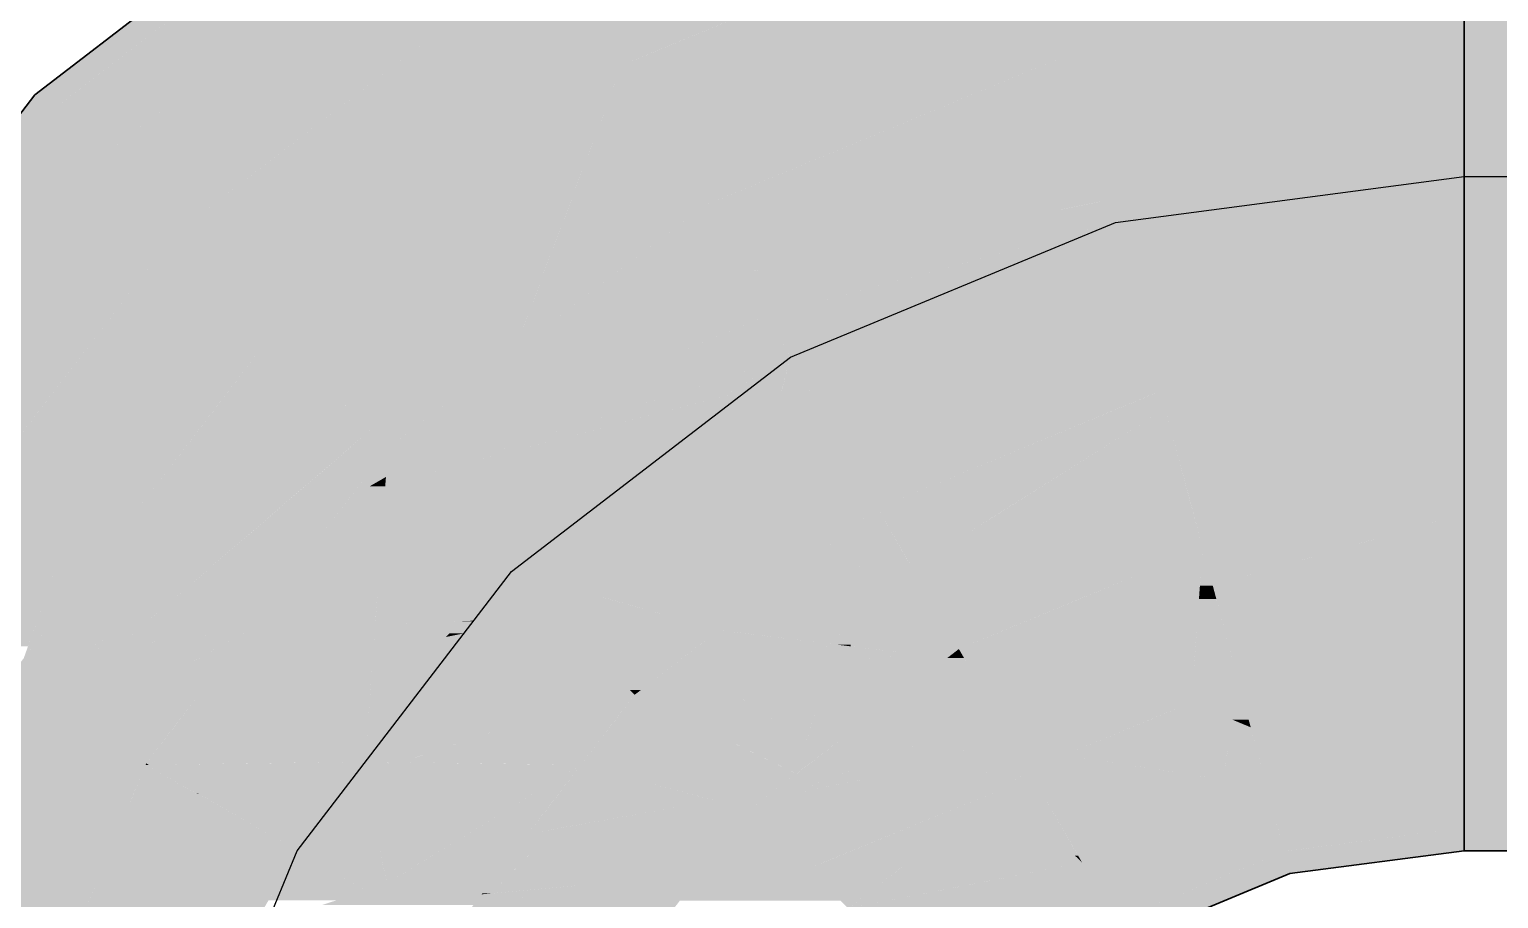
# Model space of a CAD drawing. Extents: x 0 to 756, y -25 to 420.
# Drawn here: x 334.629 to 336.374, y 229.308 to 230.339 of the extents above; entities that cross this region are included whole.
import ezdxf
from ezdxf.lldxf.tags import DXFTag

# ---------------------------------------------------------------- set-up
doc = ezdxf.new("R2010")
doc.units = 0
doc.layers.get('0').update_dxf_attribs({"lineweight": 25})
doc.layers.add('L_Fortluft', color=7, linetype='Continuous', lineweight=35, true_color=0x993300)
doc.layers.add('L_Fortluft-Shading', color=7, linetype='Continuous', lineweight=35, true_color=0x993300)
tags = doc.linetypes.add('STRICHPUNKT2', pattern=[12.7, 6.35, -3.175, 0, -3.175]).pattern_tags.tags
tags[10:11] = [DXFTag(74, 4), DXFTag(75, 0), DXFTag(340, '0'), DXFTag(46, 0.0), DXFTag(50, 0.0), DXFTag(44, 0.0), DXFTag(45, 0.0)]
tags[8:9] = [DXFTag(74, 4), DXFTag(75, 0), DXFTag(340, '0'), DXFTag(46, 0.0), DXFTag(50, 0.0), DXFTag(44, 0.0), DXFTag(45, 0.0)]
tags[6:7] = [DXFTag(74, 4), DXFTag(75, 0), DXFTag(340, '0'), DXFTag(46, 0.0), DXFTag(50, 0.0), DXFTag(44, 0.0), DXFTag(45, 0.0)]
tags[4:5] = [DXFTag(74, 4), DXFTag(75, 0), DXFTag(340, '0'), DXFTag(46, 0.0), DXFTag(50, 0.0), DXFTag(44, 0.0), DXFTag(45, 0.0)]

# ---------------------------------------------------------------- blocks, each defined once
blk = doc.blocks.new('Shading-A0T78OP1OY', base_point=(334.6686, 229.7224))
at = {"layer": 'L_Fortluft-Shading', "color": 28, "true_color": 0x561c00}
for points in [[(334.6803, 230.262), (334.6359, 230.262), (335.1466, 230.6198)], [(334.6359, 230.262), (335.1466, 230.6198), (335.1022, 230.6198)], [(334.6552, 230.2427), (334.6211, 230.2427), (334.6359, 230.262)], [(334.6552, 230.2427), (334.6803, 230.262), (334.6359, 230.262)], [(334.2885, 229.765), (334.2545, 229.765), (334.6552, 230.2427)], [(334.2545, 229.765), (334.6552, 230.2427), (334.6211, 230.2427)], [(336.3329, 229.3649), (336.1259, 229.3649), (336.3329, 229.3922)], [(336.1259, 229.3377), (336.0553, 229.3377), (336.1188, 229.364)], [(336.3259, 229.364), (336.1188, 229.364), (336.3329, 229.3649)], [(336.1188, 229.364), (336.3329, 229.3649), (336.1259, 229.3649)], [(336.1259, 229.3377), (336.3259, 229.364), (336.1188, 229.364)], [(335.9899, 229.2814), (335.9193, 229.2814), (336.1259, 229.3377)], [(335.9193, 229.2814), (336.1259, 229.3377), (336.0553, 229.3377)]]:
    blk.add_solid(points, dxfattribs=at)
at = {"layer": 'L_Fortluft-Shading', "color": 26, "true_color": 0x692300}
for points in [[(334.7853, 230.2427), (334.6552, 230.2427), (335.1865, 230.5506)], [(334.6552, 230.2427), (335.1865, 230.5506), (335.0564, 230.5506)], [(334.7117, 230.1862), (334.6118, 230.1862), (334.6552, 230.2427)], [(334.7117, 230.1862), (334.7853, 230.2427), (334.6552, 230.2427)], [(334.3779, 229.7513), (334.2781, 229.7513), (334.7117, 230.1862)], [(334.2781, 229.7513), (334.7117, 230.1862), (334.6118, 230.1862)], [(336.3329, 229.4412), (336.0981, 229.4412), (336.3329, 229.4721)], [(336.1045, 229.4176), (336.0411, 229.4176), (336.0981, 229.4412)], [(336.1076, 229.406), (336.3329, 229.4412), (336.0981, 229.4412)], [(336.3329, 229.406), (336.1076, 229.406), (336.3329, 229.4412)], [(336.1188, 229.364), (335.9117, 229.364), (336.0411, 229.4176)], [(336.1076, 229.406), (336.1045, 229.4176), (336.0411, 229.4176)], [(336.1076, 229.406), (336.0579, 229.406), (336.0411, 229.4176)], [(336.1188, 229.364), (336.1076, 229.406), (336.0579, 229.406)], [(336.3329, 229.3922), (336.3329, 229.406), (336.1076, 229.406)], [(336.3329, 229.3922), (336.1113, 229.3922), (336.1076, 229.406)], [(336.1188, 229.364), (336.3329, 229.3922), (336.1113, 229.3922)], [(336.0864, 229.3506), (335.8793, 229.3506), (336.1123, 229.3613)], [(335.8793, 229.3506), (336.1123, 229.3613), (335.9052, 229.3613)], [(335.9052, 229.3613), (336.1188, 229.364), (335.9117, 229.364)], [(336.1123, 229.3613), (335.9052, 229.3613), (336.1188, 229.364)], [(335.9193, 229.2814), (335.7891, 229.2814), (335.8793, 229.3506)], [(335.9193, 229.2814), (336.0864, 229.3506), (335.8793, 229.3506)]]:
    blk.add_solid(points, dxfattribs=at)
at = {"layer": 'L_Fortluft-Shading', "color": 24, "true_color": 0x933100}
for points in [[(335.8652, 230.3104), (335.3654, 230.3104), (335.8153, 230.4968)], [(335.8652, 230.3104), (336.3329, 230.372), (335.8487, 230.372)], [(335.2132, 229.9792), (334.9187, 229.9792), (335.3329, 230.297)], [(335.4294, 230.1299), (335.27, 230.1299), (335.3329, 230.297)], [(335.8328, 230.297), (335.3329, 230.297), (335.8652, 230.3104)], [(335.3329, 230.297), (335.8652, 230.3104), (335.3654, 230.3104)], [(335.4294, 230.1299), (335.8328, 230.297), (335.3329, 230.297)], [(335.2052, 229.9579), (335.4294, 230.1299), (335.27, 230.1299)], [(335.0074, 229.8904), (334.8506, 229.8904), (334.9187, 229.9792)], [(334.94, 229.9579), (335.2132, 229.9792), (334.9187, 229.9792)], [(335.2052, 229.9579), (334.94, 229.9579), (335.2132, 229.9792)], [(335.0074, 229.8904), (335.2052, 229.9579), (334.94, 229.9579)], [(335.0824, 229.8904), (335.0074, 229.8904), (335.2052, 229.9579)], [(335.0827, 229.8639), (335.034, 229.8639), (335.2052, 229.9579)], [(336.087, 229.9104), (335.9724, 229.9104), (336.3329, 229.9579)], [(336.3329, 229.8894), (335.9781, 229.8894), (336.3329, 229.9579)], [(335.9781, 229.8894), (335.9217, 229.8894), (335.9724, 229.9104)], [(335.9781, 229.8894), (336.087, 229.9104), (335.9724, 229.9104)], [(334.7543, 229.765), (335.0074, 229.8904), (334.8506, 229.8904)], [(335.034, 229.8639), (334.9539, 229.8639), (335.0074, 229.8904)], [(335.034, 229.8639), (335.0824, 229.8904), (335.0074, 229.8904)], [(335.7901, 229.7713), (335.6365, 229.7713), (335.9781, 229.8894)], [(335.6365, 229.7713), (335.9781, 229.8894), (335.9217, 229.8894)], [(336.0121, 229.7621), (335.7756, 229.7621), (335.9781, 229.8894)], [(336.0114, 229.765), (336.3329, 229.8894), (335.9781, 229.8894)], [(336.3329, 229.765), (336.0114, 229.765), (336.3329, 229.8894)], [(334.7543, 229.765), (335.034, 229.8639), (334.9539, 229.8639)], [(334.9188, 229.765), (334.7543, 229.765), (335.034, 229.8639)], [(335.0551, 229.8427), (335.0094, 229.8427), (335.034, 229.8639)], [(335.0551, 229.8427), (335.0827, 229.8639), (335.034, 229.8639)], [(334.8893, 229.6265), (334.7576, 229.6265), (335.0551, 229.8427)], [(334.7576, 229.6265), (335.0551, 229.8427), (335.0094, 229.8427)], [(335.6178, 229.7103), (335.557, 229.7103), (335.6365, 229.7713)], [(335.6579, 229.7341), (335.6251, 229.7341), (335.6365, 229.7713)], [(335.6774, 229.7004), (335.7901, 229.7713), (335.6365, 229.7713)], [(334.7377, 229.6266), (334.6482, 229.6266), (334.7543, 229.765)], [(334.7987, 229.6618), (334.7419, 229.6618), (334.9188, 229.765)], [(334.7419, 229.6618), (334.9188, 229.765), (334.7543, 229.765)], [(336.0223, 229.7241), (335.715, 229.7241), (335.7756, 229.7621)], [(336.0223, 229.7241), (336.0121, 229.7621), (335.7756, 229.7621)], [(336.0223, 229.7241), (336.3329, 229.765), (336.0114, 229.765)], [(335.6716, 229.7103), (335.6178, 229.7103), (335.6579, 229.7341)], [(335.6178, 229.7103), (335.6579, 229.7341), (335.6251, 229.7341)], [(335.9652, 229.7004), (335.6774, 229.7004), (336.0223, 229.7241)], [(335.6774, 229.7004), (336.0223, 229.7241), (335.715, 229.7241)], [(335.4768, 229.6265), (335.4478, 229.6265), (335.6178, 229.7103)], [(335.4478, 229.6265), (335.6178, 229.7103), (335.557, 229.7103)], [(335.5913, 229.6236), (335.4719, 229.6236), (335.6178, 229.7103)], [(335.6046, 229.6095), (335.587, 229.6095), (335.6178, 229.7103)], [(335.6774, 229.7004), (335.6165, 229.7004), (335.6716, 229.7103)], [(335.6165, 229.7004), (335.6716, 229.7103), (335.6178, 229.7103)], [(335.7311, 229.6074), (335.6043, 229.6074), (335.6774, 229.7004)], [(335.6043, 229.6074), (335.6774, 229.7004), (335.6165, 229.7004)], [(335.7329, 229.6042), (335.9652, 229.7004), (335.6774, 229.7004)], [(334.7377, 229.6266), (334.7987, 229.6618), (334.7419, 229.6618)], [(334.7577, 229.6266), (334.7377, 229.6266), (334.7987, 229.6618)], [(334.831, 229.5934), (334.6227, 229.5934), (334.8893, 229.6265)], [(334.696, 229.6025), (334.6297, 229.6025), (334.7377, 229.6266)], [(334.6297, 229.6025), (334.7377, 229.6266), (334.6482, 229.6266)], [(334.7354, 229.6074), (334.7045, 229.6074), (334.7377, 229.6266)], [(334.7354, 229.6074), (334.7577, 229.6266), (334.7377, 229.6266)], [(334.7354, 229.6074), (334.8893, 229.6265), (334.7576, 229.6265)], [(334.8394, 229.5615), (334.7749, 229.5615), (334.8893, 229.6265)], [(335.587, 229.6095), (335.4257, 229.6095), (335.4478, 229.6265)], [(335.4719, 229.6236), (335.4768, 229.6265), (335.4478, 229.6265)], [(335.587, 229.6095), (335.5913, 229.6236), (335.4719, 229.6236)], [(334.6227, 229.5934), (334.696, 229.6025), (334.6297, 229.6025)], [(334.696, 229.6025), (334.7354, 229.6074), (334.7045, 229.6074)], [(335.4354, 229.5717), (335.3764, 229.5717), (335.587, 229.6095)], [(335.3764, 229.5717), (335.587, 229.6095), (335.4257, 229.6095)], [(335.5802, 229.5875), (335.4988, 229.5875), (335.587, 229.6095)], [(335.5802, 229.5875), (335.679, 229.5983), (335.5835, 229.5983)], [(335.679, 229.5983), (335.5835, 229.5983), (335.587, 229.6095)], [(335.6043, 229.6074), (335.6046, 229.6095), (335.587, 229.6095)], [(335.6308, 229.6042), (335.7311, 229.6074), (335.6043, 229.6074)], [(335.7329, 229.6042), (335.6308, 229.6042), (335.7311, 229.6074)], [(335.7189, 229.5934), (335.7329, 229.6042), (335.6308, 229.6042)], [(335.7189, 229.5934), (335.6342, 229.5934), (335.679, 229.5983)], [(334.781, 229.5649), (334.6009, 229.5649), (334.831, 229.5934)], [(334.6009, 229.5649), (334.831, 229.5934), (334.6227, 229.5934)], [(335.4354, 229.5717), (335.5802, 229.5875), (335.4988, 229.5875)], [(335.5754, 229.5717), (335.4354, 229.5717), (335.5802, 229.5875)], [(335.5917, 229.4958), (335.5522, 229.4958), (335.5802, 229.5875)], [(335.7112, 229.5875), (335.5802, 229.5875), (335.7189, 229.5934)], [(335.5802, 229.5875), (335.7189, 229.5934), (335.6342, 229.5934)], [(335.5917, 229.4958), (335.7112, 229.5875), (335.5802, 229.5875)], [(334.6902, 229.5134), (334.5795, 229.5134), (334.6009, 229.5649)], [(334.6902, 229.5134), (334.781, 229.5649), (334.6009, 229.5649)], [(334.6902, 229.5134), (334.8394, 229.5615), (334.7749, 229.5615)], [(334.8024, 229.5134), (334.6902, 229.5134), (334.8394, 229.5615)], [(335.4683, 229.5499), (335.348, 229.5499), (335.4354, 229.5717)], [(335.348, 229.5499), (335.4054, 229.5642), (335.3666, 229.5642)], [(335.3666, 229.5642), (335.4354, 229.5717), (335.3764, 229.5717)], [(335.4054, 229.5642), (335.3666, 229.5642), (335.4354, 229.5717)], [(335.5518, 229.4946), (335.5754, 229.5717), (335.4354, 229.5717)], [(335.407, 229.4909), (335.3027, 229.4909), (335.348, 229.5499)], [(335.4612, 229.4946), (335.4683, 229.5499), (335.348, 229.5499)], [(335.4666, 229.492), (335.4059, 229.492), (335.348, 229.5499)], [(335.5518, 229.4946), (335.4612, 229.4946), (335.4683, 229.5499)], [(334.5587, 229.4632), (334.6902, 229.5134), (334.5795, 229.5134)], [(334.768, 229.4685), (334.5725, 229.4685), (334.6902, 229.5134)], [(334.768, 229.4685), (334.8024, 229.5134), (334.6902, 229.5134)], [(335.4077, 229.4902), (335.4666, 229.492), (335.4059, 229.492)], [(335.4702, 229.4902), (335.4077, 229.4902), (335.4666, 229.492)], [(335.4666, 229.492), (335.5518, 229.4946), (335.4612, 229.4946)], [(335.551, 229.492), (335.4666, 229.492), (335.5518, 229.4946)], [(335.54, 229.4562), (335.551, 229.492), (335.4666, 229.492)], [(335.54, 229.4562), (335.5901, 229.4946), (335.5518, 229.4946)], [(335.5518, 229.4946), (335.5917, 229.4958), (335.5522, 229.4958)], [(335.5901, 229.4946), (335.5518, 229.4946), (335.5917, 229.4958)], [(335.4312, 229.4667), (335.2841, 229.4667), (335.4077, 229.4902)], [(335.2841, 229.4667), (335.4077, 229.4902), (335.3022, 229.4902)], [(335.4077, 229.4902), (335.3022, 229.4902), (335.3027, 229.4909)], [(335.4077, 229.4902), (335.407, 229.4909), (335.3027, 229.4909)], [(335.4381, 229.4597), (335.4702, 229.4902), (335.4077, 229.4902)], [(335.5327, 229.4597), (335.4381, 229.4597), (335.4702, 229.4902)], [(334.5558, 229.4562), (334.7672, 229.4667), (334.737, 229.4667)], [(334.7629, 229.4562), (334.5558, 229.4562), (334.7672, 229.4667)], [(334.5558, 229.4562), (334.6778, 229.4632), (334.5587, 229.4632)], [(334.6778, 229.4632), (334.5587, 229.4632), (334.768, 229.4685)], [(334.5587, 229.4632), (334.768, 229.4685), (334.5725, 229.4685)], [(334.7672, 229.4667), (334.737, 229.4667), (334.768, 229.4685)], [(335.4427, 229.4245), (335.2518, 229.4245), (335.2841, 229.4667)], [(335.4381, 229.4597), (335.4312, 229.4667), (335.2841, 229.4667)], [(335.4381, 229.4597), (335.3103, 229.4597), (335.2841, 229.4667)], [(335.4252, 229.4292), (335.4381, 229.4597), (335.3103, 229.4597)], [(335.4687, 229.4292), (335.4252, 229.4292), (335.4381, 229.4597)], [(335.54, 229.4562), (335.5327, 229.4597), (335.4381, 229.4597)], [(335.54, 229.4562), (335.4417, 229.4562), (335.4381, 229.4597)], [(334.7469, 229.4177), (334.5399, 229.4177), (334.7629, 229.4562)], [(334.5399, 229.4177), (334.7629, 229.4562), (334.5558, 229.4562)], [(335.4526, 229.4453), (335.54, 229.4562), (335.4417, 229.4562)], [(335.5259, 229.4453), (335.4526, 229.4453), (335.54, 229.4562)], [(335.4687, 229.4292), (335.5259, 229.4453), (335.4526, 229.4453)], [(335.5049, 229.4292), (335.4687, 229.4292), (335.5259, 229.4453)], [(335.2214, 229.385), (335.4427, 229.4245), (335.2518, 229.4245)], [(335.2895, 229.3905), (335.2525, 229.3905), (335.4427, 229.4245)], [(335.4844, 229.4135), (335.3929, 229.4135), (335.4427, 229.4245)], [(335.4427, 229.4245), (335.4687, 229.4292), (335.4252, 229.4292)], [(335.4733, 229.4245), (335.4427, 229.4245), (335.4687, 229.4292)], [(335.4844, 229.4135), (335.4733, 229.4245), (335.4427, 229.4245)], [(335.4844, 229.4135), (335.5049, 229.4292), (335.4687, 229.4292)], [(334.5135, 229.3539), (334.7469, 229.4177), (334.5399, 229.4177)], [(334.7205, 229.3539), (334.5135, 229.3539), (334.7469, 229.4177)], [(335.4588, 229.3801), (335.2423, 229.3801), (335.4844, 229.4135)], [(335.2423, 229.3801), (335.4844, 229.4135), (335.3929, 229.4135)], [(335.2471, 229.385), (335.2214, 229.385), (335.2525, 229.3905)], [(335.2423, 229.3801), (335.2895, 229.3905), (335.2525, 229.3905)], [(335.178, 229.3142), (335.1671, 229.3142), (335.2423, 229.3801)], [(335.1671, 229.3142), (335.2423, 229.3801), (335.2176, 229.3801)], [(335.4255, 229.3367), (335.2, 229.3367), (335.2423, 229.3801)], [(335.2423, 229.3801), (335.2176, 229.3801), (335.2214, 229.385)], [(335.2423, 229.3801), (335.2471, 229.385), (335.2214, 229.385)], [(335.4255, 229.3367), (335.4588, 229.3801), (335.2423, 229.3801)], [(334.6769, 229.2487), (334.4699, 229.2487), (334.7205, 229.3539)], [(334.4699, 229.2487), (334.7205, 229.3539), (334.5135, 229.3539)], [(335.178, 229.3142), (335.4255, 229.3367), (335.2, 229.3367)], [(335.3938, 229.3202), (335.2442, 229.3202), (335.4255, 229.3367)], [(335.3761, 229.2723), (335.3017, 229.2723), (335.4255, 229.3367)], [(335.3167, 229.2801), (335.1409, 229.2801), (335.3938, 229.3202)], [(335.1409, 229.2801), (335.3938, 229.3202), (335.2442, 229.3202)], [(335.2259, 229.3131), (335.1663, 229.3131), (335.2442, 229.3202)], [(335.1409, 229.2801), (335.2259, 229.3131), (335.1663, 229.3131)], [(335.1663, 229.3131), (335.178, 229.3142), (335.1671, 229.3142)]]:
    blk.add_solid(points, dxfattribs=at)
at = {"layer": 'L_Fortluft-Shading', "color": 26, "true_color": 0x7a2800}
for points in [[(334.9187, 230.1862), (334.7117, 230.1862), (335.2501, 230.4405)], [(334.7117, 230.1862), (335.2501, 230.4405), (335.043, 230.4405)], [(334.8016, 230.0963), (334.6427, 230.0963), (334.7117, 230.1862)], [(334.8016, 230.0963), (334.9187, 230.1862), (334.7117, 230.1862)], [(334.5062, 229.7114), (334.3473, 229.7114), (334.8016, 230.0963)], [(334.3473, 229.7114), (334.8016, 230.0963), (334.6427, 230.0963)], [(336.2229, 229.564), (336.0652, 229.564), (336.3329, 229.5993)], [(336.3329, 229.5175), (336.0777, 229.5175), (336.3329, 229.5993)], [(336.0614, 229.5408), (336.0091, 229.5408), (336.0652, 229.564)], [(336.077, 229.5202), (336.058, 229.5202), (336.0652, 229.564)], [(336.0777, 229.5175), (336.2229, 229.564), (336.0652, 229.564)], [(336.058, 229.5202), (335.9595, 229.5202), (336.0091, 229.5408)], [(336.058, 229.5202), (336.0614, 229.5408), (336.0091, 229.5408)], [(336.0511, 229.4783), (335.8582, 229.4783), (336.058, 229.5202)], [(335.8582, 229.4783), (336.058, 229.5202), (335.9595, 229.5202)], [(336.096, 229.4492), (336.0464, 229.4492), (336.0794, 229.5113)], [(336.0464, 229.4492), (336.0794, 229.5113), (336.0565, 229.5113)], [(336.0794, 229.5113), (336.0565, 229.5113), (336.058, 229.5202)], [(336.0644, 229.5175), (336.077, 229.5202), (336.058, 229.5202)], [(336.0777, 229.5175), (336.0644, 229.5175), (336.077, 229.5202)], [(336.0741, 229.5135), (336.0777, 229.5175), (336.0644, 229.5175)], [(336.0788, 229.5135), (336.0741, 229.5135), (336.0777, 229.5175)], [(336.0794, 229.5113), (336.0788, 229.5135), (336.0741, 229.5135)], [(336.0794, 229.5113), (336.3329, 229.5175), (336.0777, 229.5175)], [(336.3329, 229.5113), (336.0794, 229.5113), (336.3329, 229.5175)], [(336.3329, 229.4721), (336.3329, 229.5113), (336.0794, 229.5113)], [(336.3329, 229.4721), (336.0899, 229.4721), (336.0794, 229.5113)], [(335.9719, 229.4607), (335.8158, 229.4607), (335.8582, 229.4783)], [(336.0464, 229.4492), (336.0511, 229.4783), (335.8582, 229.4783)], [(335.8281, 229.4394), (335.7881, 229.4394), (335.8158, 229.4607)], [(335.8759, 229.4492), (335.9719, 229.4607), (335.8158, 229.4607)], [(335.9545, 229.4342), (335.8311, 229.4342), (335.8158, 229.4607)], [(336.0464, 229.4492), (335.8759, 229.4492), (335.9719, 229.4607)], [(336.0981, 229.4412), (336.3329, 229.4721), (336.0899, 229.4721)], [(335.8709, 229.3588), (335.683, 229.3588), (335.7881, 229.4394)], [(335.8311, 229.4342), (335.8281, 229.4394), (335.7881, 229.4394)], [(335.8311, 229.4342), (335.7934, 229.4342), (335.7881, 229.4394)], [(336.0411, 229.4176), (336.0464, 229.4492), (335.8759, 229.4492)], [(336.0411, 229.4176), (336.0981, 229.4412), (336.045, 229.4412)], [(336.0981, 229.4412), (336.045, 229.4412), (336.0464, 229.4492)], [(336.0981, 229.4412), (336.096, 229.4492), (336.0464, 229.4492)], [(335.8708, 229.3589), (335.8311, 229.4342), (335.7934, 229.4342)], [(336.0411, 229.4176), (335.9545, 229.4342), (335.8311, 229.4342)], [(336.0411, 229.4176), (335.8407, 229.4176), (335.8311, 229.4342)], [(335.8745, 229.3589), (335.8708, 229.3589), (335.8311, 229.4342)], [(335.8732, 229.3613), (336.0411, 229.4176), (335.8407, 229.4176)], [(335.9052, 229.3613), (335.8732, 229.3613), (336.0411, 229.4176)], [(335.8793, 229.3506), (335.6723, 229.3506), (335.877, 229.3528)], [(335.6723, 229.3506), (335.877, 229.3528), (335.6752, 229.3528)], [(335.6752, 229.3528), (335.8709, 229.3588), (335.683, 229.3588)], [(335.877, 229.3528), (335.6752, 229.3528), (335.8709, 229.3588)], [(335.8709, 229.3588), (335.8745, 229.3589), (335.8708, 229.3589)], [(335.8746, 229.3588), (335.8709, 229.3588), (335.8745, 229.3589)], [(335.8793, 229.3506), (335.8746, 229.3588), (335.8709, 229.3588)], [(335.8745, 229.3589), (335.9052, 229.3613), (335.8732, 229.3613)], [(335.8994, 229.3589), (335.8745, 229.3589), (335.9052, 229.3613)], [(335.8793, 229.3506), (335.8994, 229.3589), (335.8745, 229.3589)], [(335.8086, 229.2963), (335.6016, 229.2963), (335.8793, 229.3506)], [(335.638, 229.3243), (335.8793, 229.3506), (335.6723, 229.3506)], [(335.7446, 229.3243), (335.638, 229.3243), (335.8793, 229.3506)], [(335.6016, 229.2963), (335.7446, 229.3243), (335.638, 229.3243)]]:
    blk.add_solid(points, dxfattribs=at)
at = {"layer": 'L_Fortluft-Shading', "color": 26, "true_color": 0x882d00}
for points in [[(335.3329, 230.297), (335.0631, 230.297), (335.2501, 230.4405)], [(335.3329, 230.297), (335.6794, 230.4405), (335.2501, 230.4405)], [(335.0714, 230.0963), (334.8016, 230.0963), (335.3329, 230.297)], [(334.8016, 230.0963), (335.3329, 230.297), (335.0631, 230.297)], [(334.6686, 229.7224), (334.5147, 229.7224), (334.8016, 230.0963)], [(334.9187, 229.9792), (334.7599, 229.9792), (334.8016, 230.0963)], [(334.9187, 229.9792), (335.0714, 230.0963), (334.8016, 230.0963)], [(334.7543, 229.765), (334.6837, 229.765), (334.9187, 229.9792)], [(334.6837, 229.765), (334.9187, 229.9792), (334.7599, 229.9792)], [(334.7045, 229.6999), (334.6606, 229.6999), (334.7543, 229.765)], [(334.6686, 229.7224), (334.7543, 229.765), (334.6837, 229.765)], [(334.6931, 229.7224), (334.6686, 229.7224), (334.7543, 229.765)], [(336.19, 229.7241), (336.0223, 229.7241), (336.3329, 229.765)], [(336.3329, 229.6795), (336.0343, 229.6795), (336.3329, 229.765)], [(334.5181, 229.6478), (334.4574, 229.6478), (334.6686, 229.7224)], [(334.4574, 229.6478), (334.6686, 229.7224), (334.5147, 229.7224)], [(334.6606, 229.6999), (334.6232, 229.6999), (334.6686, 229.7224)], [(334.6606, 229.6999), (334.6931, 229.7224), (334.6686, 229.7224)], [(336.0179, 229.6634), (335.876, 229.6634), (336.0223, 229.7241)], [(336.0343, 229.6795), (336.0191, 229.6795), (336.0223, 229.7241)], [(336.0343, 229.6795), (336.19, 229.7241), (336.0223, 229.7241)], [(334.5621, 229.6316), (334.4854, 229.6316), (334.6606, 229.6999)], [(334.4854, 229.6316), (334.6606, 229.6999), (334.6232, 229.6999)], [(334.6277, 229.6075), (334.5273, 229.6075), (334.6606, 229.6999)], [(334.6227, 229.5934), (334.7045, 229.6999), (334.6606, 229.6999)], [(336.0386, 229.6634), (336.0179, 229.6634), (336.0343, 229.6795)], [(336.0179, 229.6634), (336.0343, 229.6795), (336.0191, 229.6795)], [(336.0558, 229.5993), (336.3329, 229.6795), (336.0343, 229.6795)], [(336.3329, 229.5993), (336.0558, 229.5993), (336.3329, 229.6795)], [(335.8503, 229.617), (335.7639, 229.617), (336.0179, 229.6634)], [(335.7639, 229.617), (336.0179, 229.6634), (335.876, 229.6634)], [(335.9858, 229.6318), (335.9036, 229.6318), (336.0179, 229.6634)], [(336.0126, 229.5899), (335.9432, 229.5899), (336.0179, 229.6634)], [(336.0622, 229.5754), (336.0116, 229.5754), (336.0386, 229.6634)], [(336.0116, 229.5754), (336.0386, 229.6634), (336.0179, 229.6634)], [(335.9708, 229.617), (335.8503, 229.617), (335.9858, 229.6318)], [(335.8503, 229.617), (335.9858, 229.6318), (335.9036, 229.6318)], [(335.8041, 229.6042), (335.7329, 229.6042), (335.8503, 229.617)], [(335.7329, 229.6042), (335.8503, 229.617), (335.7639, 229.617)], [(335.9405, 229.5872), (335.7427, 229.5872), (335.9708, 229.617)], [(335.7427, 229.5872), (335.9708, 229.617), (335.8503, 229.617)], [(335.7391, 229.5934), (335.7189, 229.5934), (335.7329, 229.6042)], [(335.7427, 229.5872), (335.8041, 229.6042), (335.7329, 229.6042)], [(336.0652, 229.564), (336.3329, 229.5993), (336.0558, 229.5993)], [(335.7955, 229.4958), (335.5917, 229.4958), (335.7427, 229.5872)], [(335.5917, 229.4958), (335.7427, 229.5872), (335.7108, 229.5872)], [(335.7427, 229.5872), (335.7108, 229.5872), (335.7189, 229.5934)], [(335.7427, 229.5872), (335.7391, 229.5934), (335.7189, 229.5934)], [(335.9108, 229.5579), (335.9405, 229.5872), (335.7427, 229.5872)], [(336.0091, 229.5408), (335.7695, 229.5408), (335.7427, 229.5872)], [(336.0116, 229.5754), (335.9285, 229.5754), (335.9432, 229.5899)], [(336.0116, 229.5754), (336.0126, 229.5899), (335.9432, 229.5899)], [(336.0103, 229.5579), (335.9108, 229.5579), (336.0116, 229.5754)], [(335.9108, 229.5579), (336.0116, 229.5754), (335.9285, 229.5754)], [(336.0091, 229.5408), (336.0652, 229.564), (336.0107, 229.564)], [(336.0652, 229.564), (336.0107, 229.564), (336.0116, 229.5754)], [(336.0652, 229.564), (336.0622, 229.5754), (336.0116, 229.5754)], [(336.0091, 229.5408), (336.0103, 229.5579), (335.9108, 229.5579)], [(335.8056, 229.4783), (336.0091, 229.5408), (335.7695, 229.5408)], [(335.8582, 229.4783), (335.8056, 229.4783), (336.0091, 229.5408)], [(335.6776, 229.4885), (335.5822, 229.4885), (335.5917, 229.4958)], [(335.806, 229.4776), (335.7955, 229.4958), (335.5917, 229.4958)], [(335.5967, 229.4571), (335.5413, 229.4571), (335.6776, 229.4885)], [(335.5413, 229.4571), (335.6776, 229.4885), (335.5822, 229.4885)], [(335.8158, 229.4607), (335.606, 229.4607), (335.806, 229.4776)], [(335.606, 229.4607), (335.806, 229.4776), (335.6495, 229.4776)], [(335.806, 229.4776), (335.6495, 229.4776), (335.6776, 229.4885)], [(335.806, 229.4776), (335.8582, 229.4783), (335.8056, 229.4783)], [(335.8566, 229.4776), (335.806, 229.4776), (335.8582, 229.4783)], [(335.8158, 229.4607), (335.8566, 229.4776), (335.806, 229.4776)], [(335.54, 229.4562), (335.5967, 229.4571), (335.5413, 229.4571)], [(335.5943, 229.4562), (335.54, 229.4562), (335.5967, 229.4571)], [(335.6716, 229.453), (335.5863, 229.453), (335.748, 229.4571)], [(335.5863, 229.453), (335.748, 229.4571), (335.5967, 229.4571)], [(335.748, 229.4571), (335.5967, 229.4571), (335.8158, 229.4607)], [(335.5967, 229.4571), (335.8158, 229.4607), (335.606, 229.4607)], [(335.8025, 229.4505), (335.6239, 229.4505), (335.8158, 229.4607)], [(335.5298, 229.4311), (335.5074, 229.4311), (335.5259, 229.4453)], [(335.5259, 229.4453), (335.6239, 229.4505), (335.5327, 229.4505)], [(335.5663, 229.4453), (335.5259, 229.4453), (335.5728, 229.4478)], [(335.5298, 229.4311), (335.5663, 229.4453), (335.5259, 229.4453)], [(335.5298, 229.4311), (335.6107, 229.4478), (335.5728, 229.4478)], [(335.7678, 229.4311), (335.5298, 229.4311), (335.7881, 229.4394)], [(335.5298, 229.4311), (335.7881, 229.4394), (335.5701, 229.4394)], [(335.6239, 229.4505), (335.5327, 229.4505), (335.54, 229.4562)], [(335.5863, 229.453), (335.5943, 229.4562), (335.54, 229.4562)], [(335.7881, 229.4394), (335.5701, 229.4394), (335.6239, 229.4505)], [(335.6107, 229.4478), (335.5728, 229.4478), (335.6239, 229.4505)], [(335.6752, 229.3528), (335.5766, 229.3528), (335.7881, 229.4394)], [(335.6239, 229.4505), (335.6716, 229.453), (335.5863, 229.453)], [(335.7881, 229.4394), (335.8025, 229.4505), (335.6239, 229.4505)], [(335.5348, 229.4135), (335.4844, 229.4135), (335.5298, 229.4311)], [(335.4844, 229.4135), (335.5298, 229.4311), (335.5074, 229.4311)], [(335.5542, 229.3437), (335.7678, 229.4311), (335.5298, 229.4311)], [(335.5542, 229.3437), (335.4308, 229.3437), (335.4844, 229.4135)], [(335.5542, 229.3437), (335.5348, 229.4135), (335.4844, 229.4135)], [(335.5542, 229.3437), (335.6752, 229.3528), (335.5766, 229.3528)], [(335.6632, 229.3437), (335.5542, 229.3437), (335.6752, 229.3528)], [(335.5617, 229.3055), (335.4015, 229.3055), (335.4255, 229.3367)], [(335.4255, 229.3367), (335.5542, 229.3437), (335.4308, 229.3437)], [(335.5612, 229.3367), (335.4255, 229.3367), (335.5542, 229.3437)], [(335.5414, 229.3101), (335.5612, 229.3367), (335.4255, 229.3367)], [(335.5878, 229.3101), (335.5414, 229.3101), (335.5612, 229.3367)], [(335.5736, 229.3243), (335.6632, 229.3437), (335.5542, 229.3437)], [(335.638, 229.3243), (335.5736, 229.3243), (335.6632, 229.3437)], [(335.5878, 229.3101), (335.638, 229.3243), (335.5736, 229.3243)], [(335.6195, 229.3101), (335.5878, 229.3101), (335.638, 229.3243)], [(335.5617, 229.3055), (335.5878, 229.3101), (335.5414, 229.3101)], [(335.5924, 229.3055), (335.5617, 229.3055), (335.5878, 229.3101)], [(335.6016, 229.2963), (335.6195, 229.3101), (335.5878, 229.3101)]]:
    blk.add_solid(points, dxfattribs=at)
at = {"layer": 'L_Fortluft-Shading', "color": 24, "true_color": 0x983200}
for points in [[(336.3329, 230.3104), (335.8652, 230.3104), (336.3329, 230.372)], [(335.9117, 230.1372), (335.4471, 230.1372), (335.8652, 230.3104)], [(335.9042, 230.1649), (336.3329, 230.3104), (335.8652, 230.3104)], [(336.3329, 230.1649), (335.9042, 230.1649), (336.3329, 230.3104)], [(335.9117, 230.1372), (336.3329, 230.1649), (335.9042, 230.1649)], [(336.1223, 230.1372), (335.9117, 230.1372), (336.3329, 230.1649)], [(336.3329, 230.1104), (335.9188, 230.1104), (336.3329, 230.1649)], [(335.875, 230.1299), (335.4294, 230.1299), (335.9117, 230.1372)], [(335.4294, 230.1299), (335.9117, 230.1372), (335.4471, 230.1372)], [(335.9188, 230.1104), (335.7775, 230.1104), (335.9117, 230.1372)], [(335.9188, 230.1104), (336.1223, 230.1372), (335.9117, 230.1372)], [(335.4755, 230.0501), (335.3254, 230.0501), (335.4294, 230.1299)], [(335.4755, 230.0501), (335.875, 230.1299), (335.4294, 230.1299)], [(335.6936, 230.0501), (335.4755, 230.0501), (335.9188, 230.1104)], [(335.4755, 230.0501), (335.9188, 230.1104), (335.7775, 230.1104)], [(335.6509, 229.9995), (335.5047, 229.9995), (335.9188, 230.1104)], [(335.9617, 229.9506), (335.5329, 229.9506), (335.9188, 230.1104)], [(335.9597, 229.9579), (336.3329, 230.1104), (335.9188, 230.1104)], [(336.3329, 229.9579), (335.9597, 229.9579), (336.3329, 230.1104)], [(335.2052, 229.9579), (335.4755, 230.0501), (335.3254, 230.0501)], [(335.5047, 229.9995), (335.3271, 229.9995), (335.4755, 230.0501)], [(335.5047, 229.9995), (335.6936, 230.0501), (335.4755, 230.0501)], [(335.4043, 229.9579), (335.2052, 229.9579), (335.5047, 229.9995)], [(335.2052, 229.9579), (335.5047, 229.9995), (335.3271, 229.9995)], [(335.5311, 229.9537), (335.3942, 229.9537), (335.5047, 229.9995)], [(335.5329, 229.9506), (335.6509, 229.9995), (335.5047, 229.9995)], [(335.1263, 229.8427), (335.0551, 229.8427), (335.3942, 229.9537)], [(335.0551, 229.8427), (335.3942, 229.9537), (335.1997, 229.9537)], [(335.1286, 229.8219), (335.076, 229.8219), (335.5329, 229.9506)], [(335.076, 229.8219), (335.5329, 229.9506), (335.3867, 229.9506)], [(335.3942, 229.9537), (335.1997, 229.9537), (335.2052, 229.9579)], [(335.3942, 229.9537), (335.4043, 229.9579), (335.2052, 229.9579)], [(335.4519, 229.9038), (335.3859, 229.9038), (335.5329, 229.9506)], [(335.5329, 229.9506), (335.3867, 229.9506), (335.3942, 229.9537)], [(335.5329, 229.9506), (335.5311, 229.9537), (335.3942, 229.9537)], [(335.4823, 229.9117), (335.4656, 229.9117), (335.5329, 229.9506)], [(335.5227, 229.9117), (335.4823, 229.9117), (335.5329, 229.9506)], [(335.5573, 229.9083), (335.5219, 229.9083), (335.5329, 229.9506)], [(335.5561, 229.9104), (335.9617, 229.9506), (335.5329, 229.9506)], [(335.9724, 229.9104), (335.5561, 229.9104), (335.9617, 229.9506)], [(335.9724, 229.9104), (336.3329, 229.9579), (335.9597, 229.9579)], [(335.3486, 229.8092), (335.0887, 229.8092), (335.4823, 229.9117)], [(335.4519, 229.9038), (335.4823, 229.9117), (335.4656, 229.9117)], [(335.5219, 229.9083), (335.4779, 229.9083), (335.4823, 229.9117)], [(335.5219, 229.9083), (335.5227, 229.9117), (335.4823, 229.9117)], [(335.5592, 229.9052), (335.9724, 229.9104), (335.5561, 229.9104)], [(335.9597, 229.9052), (335.5592, 229.9052), (335.9724, 229.9104)], [(335.0887, 229.8092), (335.4519, 229.9038), (335.3859, 229.9038)], [(335.2016, 229.6963), (335.5219, 229.9083), (335.4779, 229.9083)], [(335.4738, 229.7255), (335.2456, 229.7255), (335.5219, 229.9083)], [(335.6365, 229.7713), (335.4858, 229.7713), (335.5592, 229.9052)], [(335.4858, 229.7713), (335.5592, 229.9052), (335.521, 229.9052)], [(335.5592, 229.9052), (335.521, 229.9052), (335.5219, 229.9083)], [(335.5592, 229.9052), (335.5573, 229.9083), (335.5219, 229.9083)], [(335.6365, 229.7713), (335.9597, 229.9052), (335.5592, 229.9052)], [(335.0527, 229.8084), (335.0288, 229.8084), (335.0551, 229.8427)], [(335.076, 229.8219), (335.0536, 229.8219), (335.0551, 229.8427)], [(335.076, 229.8219), (335.1263, 229.8427), (335.0551, 229.8427)], [(335.0099, 229.7837), (335.0527, 229.8084), (335.0288, 229.8084)], [(335.0518, 229.7973), (335.0334, 229.7973), (335.0527, 229.8084)], [(335.1006, 229.7973), (335.0518, 229.7973), (335.0887, 229.8092)], [(335.0518, 229.7973), (335.0864, 229.8084), (335.0527, 229.8084)], [(335.0527, 229.8084), (335.076, 229.8219), (335.0536, 229.8219)], [(335.0864, 229.8084), (335.0527, 229.8084), (335.0887, 229.8092)], [(335.0527, 229.8084), (335.0887, 229.8092), (335.054, 229.8092)], [(335.0887, 229.8092), (335.054, 229.8092), (335.076, 229.8219)], [(335.0887, 229.8092), (335.1286, 229.8219), (335.076, 229.8219)], [(335.2016, 229.6963), (335.3486, 229.8092), (335.0887, 229.8092)], [(335.0099, 229.7837), (335.0518, 229.7973), (335.0334, 229.7973)], [(335.0509, 229.7837), (335.0099, 229.7837), (335.0518, 229.7973)], [(335.1567, 229.6378), (335.0403, 229.6378), (335.0518, 229.7973)], [(335.1182, 229.6963), (335.1006, 229.7973), (335.0518, 229.7973)], [(335.2016, 229.6963), (335.1182, 229.6963), (335.1006, 229.7973)], [(335.0399, 229.6329), (334.8941, 229.6329), (335.0509, 229.7837)], [(334.8941, 229.6329), (335.0509, 229.7837), (335.0099, 229.7837)], [(335.4738, 229.7255), (335.6365, 229.7713), (335.4858, 229.7713)], [(335.5768, 229.7255), (335.4738, 229.7255), (335.6365, 229.7713)], [(335.3703, 229.6963), (335.2016, 229.6963), (335.4738, 229.7255)], [(335.2016, 229.6963), (335.4738, 229.7255), (335.2456, 229.7255)], [(335.4599, 229.6725), (335.2857, 229.6725), (335.4738, 229.7255)], [(335.4478, 229.6265), (335.5768, 229.7255), (335.4738, 229.7255)], [(335.1567, 229.6378), (335.2016, 229.6963), (335.1182, 229.6963)], [(335.2386, 229.6592), (335.1731, 229.6592), (335.2016, 229.6963)], [(335.2857, 229.6725), (335.3703, 229.6963), (335.2016, 229.6963)], [(335.2857, 229.6725), (335.2254, 229.6725), (335.2016, 229.6963)], [(335.2386, 229.6592), (335.2857, 229.6725), (335.2254, 229.6725)], [(335.3324, 229.6592), (335.2386, 229.6592), (335.2857, 229.6725)], [(335.4478, 229.6265), (335.4599, 229.6725), (335.2857, 229.6725)], [(335.1627, 229.6456), (335.2386, 229.6592), (335.1731, 229.6592)], [(335.2522, 229.6456), (335.1627, 229.6456), (335.2386, 229.6592)], [(335.265, 229.6329), (335.3324, 229.6592), (335.2386, 229.6592)], [(335.4253, 229.6329), (335.265, 229.6329), (335.3324, 229.6592)], [(334.8893, 229.6265), (335.0399, 229.6329), (334.8941, 229.6329)], [(335.0395, 229.6265), (334.8893, 229.6265), (335.0399, 229.6329)], [(335.1236, 229.6184), (335.0389, 229.6184), (335.1381, 229.6329)], [(335.0389, 229.6184), (335.1381, 229.6329), (335.0399, 229.6329)], [(335.0399, 229.6329), (335.1567, 229.6378), (335.0403, 229.6378)], [(335.1381, 229.6329), (335.0399, 229.6329), (335.1425, 229.6372)], [(335.1451, 229.6227), (335.1279, 229.6227), (335.1562, 229.6372)], [(335.1279, 229.6227), (335.1562, 229.6372), (335.1425, 229.6372)], [(335.1562, 229.6372), (335.1425, 229.6372), (335.1567, 229.6378)], [(335.2685, 229.6294), (335.1502, 229.6294), (335.265, 229.6329)], [(335.1502, 229.6294), (335.265, 229.6329), (335.1529, 229.6329)], [(335.265, 229.6329), (335.1529, 229.6329), (335.1567, 229.6378)], [(335.2601, 229.6378), (335.1567, 229.6378), (335.2522, 229.6456)], [(335.1567, 229.6378), (335.2522, 229.6456), (335.1627, 229.6456)], [(335.265, 229.6329), (335.2601, 229.6378), (335.1567, 229.6378)], [(335.4478, 229.6265), (335.4253, 229.6329), (335.265, 229.6329)], [(335.2996, 229.6317), (335.2662, 229.6317), (335.265, 229.6329)], [(335.2685, 229.6294), (335.2996, 229.6317), (335.2662, 229.6317)], [(335.3667, 229.6294), (335.2685, 229.6294), (335.2996, 229.6317)], [(335.0376, 229.6012), (334.8698, 229.6012), (335.0395, 229.6265)], [(334.8698, 229.6012), (335.0395, 229.6265), (334.8893, 229.6265)], [(335.1286, 229.6012), (335.0376, 229.6012), (335.1451, 229.6227)], [(335.0376, 229.6012), (335.1236, 229.6184), (335.0389, 229.6184)], [(335.3423, 229.5556), (335.0936, 229.5556), (335.1451, 229.6227)], [(335.1236, 229.6184), (335.1451, 229.6227), (335.1279, 229.6227)], [(335.1451, 229.6227), (335.2685, 229.6294), (335.1502, 229.6294)], [(335.2752, 229.6227), (335.1451, 229.6227), (335.2685, 229.6294)], [(335.3423, 229.5556), (335.2752, 229.6227), (335.1451, 229.6227)], [(335.2728, 229.6265), (335.3667, 229.6294), (335.2685, 229.6294)], [(335.3666, 229.5642), (335.3337, 229.5642), (335.2685, 229.6294)], [(335.4478, 229.6265), (335.2728, 229.6265), (335.3667, 229.6294)], [(335.3666, 229.5642), (335.4478, 229.6265), (335.2728, 229.6265)], [(334.8394, 229.5615), (335.0376, 229.6012), (334.8698, 229.6012)], [(335.0347, 229.5615), (334.8394, 229.5615), (335.0376, 229.6012)], [(335.0281, 229.4703), (335.1286, 229.6012), (335.0376, 229.6012)], [(335.0281, 229.4703), (334.7694, 229.4703), (335.0347, 229.5615)], [(334.7694, 229.4703), (335.0347, 229.5615), (334.8394, 229.5615)], [(335.3423, 229.5556), (335.3666, 229.5642), (335.3337, 229.5642)], [(335.3554, 229.5556), (335.3423, 229.5556), (335.3666, 229.5642)], [(335.205, 229.5143), (335.0619, 229.5143), (335.3423, 229.5556)], [(335.0619, 229.5143), (335.3423, 229.5556), (335.0936, 229.5556)], [(335.3206, 229.5143), (335.205, 229.5143), (335.348, 229.5499)], [(335.205, 229.5143), (335.348, 229.5499), (335.3233, 229.5499)], [(335.348, 229.5499), (335.3233, 229.5499), (335.3423, 229.5556)], [(335.348, 229.5499), (335.3554, 229.5556), (335.3423, 229.5556)], [(335.0587, 229.4703), (335.0281, 229.4703), (335.205, 229.5143)], [(335.0281, 229.4703), (335.205, 229.5143), (335.0619, 229.5143)], [(335.0704, 229.4699), (335.0573, 229.4699), (335.205, 229.5143)], [(335.3027, 229.4909), (335.1341, 229.4909), (335.3206, 229.5143)], [(335.1341, 229.4909), (335.3206, 229.5143), (335.205, 229.5143)], [(335.0699, 229.4697), (335.3027, 229.4909), (335.1341, 229.4909)], [(335.2864, 229.4697), (335.0699, 229.4697), (335.3027, 229.4909)], [(334.8282, 229.4322), (334.753, 229.4322), (334.7672, 229.4667)], [(334.7672, 229.4667), (334.771, 229.4667), (334.7673, 229.4667)], [(334.8276, 229.4326), (334.7711, 229.4667), (334.7672, 229.4667)], [(334.7711, 229.4667), (334.7672, 229.4667), (334.771, 229.4667)], [(334.771, 229.4667), (334.7673, 229.4667), (334.768, 229.4685)], [(334.8973, 229.4685), (334.768, 229.4685), (335.0281, 229.4703)], [(334.768, 229.4685), (335.0281, 229.4703), (334.7694, 229.4703)], [(334.771, 229.4667), (334.8973, 229.4685), (334.768, 229.4685)], [(335.0254, 229.4667), (334.771, 229.4667), (335.0281, 229.4703)], [(334.773, 229.4655), (335.0254, 229.4667), (334.771, 229.4667)], [(334.8301, 229.4326), (334.8276, 229.4326), (334.7711, 229.4667)], [(335.0245, 229.4655), (334.773, 229.4655), (335.0254, 229.4667)], [(334.8301, 229.4326), (335.0245, 229.4655), (334.773, 229.4655)], [(334.9992, 229.4326), (334.8301, 229.4326), (335.0245, 229.4655)], [(335.0446, 229.3696), (334.9509, 229.3696), (335.0245, 229.4655)], [(335.0245, 229.4655), (335.0699, 229.4697), (335.0276, 229.4697)], [(335.206, 229.4655), (335.0245, 229.4655), (335.2074, 229.4664)], [(335.0245, 229.4655), (335.2074, 229.4664), (335.0334, 229.4664)], [(335.0446, 229.3696), (335.206, 229.4655), (335.0245, 229.4655)], [(335.0699, 229.4697), (335.0276, 229.4697), (335.0281, 229.4703)], [(335.0573, 229.4699), (335.0587, 229.4703), (335.0281, 229.4703)], [(335.2074, 229.4664), (335.0334, 229.4664), (335.2097, 229.4677)], [(335.0334, 229.4664), (335.2097, 229.4677), (335.0484, 229.4677)], [(335.125, 229.3696), (335.0446, 229.3696), (335.2836, 229.4664)], [(335.0446, 229.3696), (335.2836, 229.4664), (335.2074, 229.4664)], [(335.2097, 229.4677), (335.0484, 229.4677), (335.0699, 229.4697)], [(335.0699, 229.4697), (335.0704, 229.4699), (335.0573, 229.4699)], [(335.2841, 229.4667), (335.2864, 229.4697), (335.0699, 229.4697)], [(335.1306, 229.3531), (335.098, 229.3531), (335.2841, 229.4667)], [(335.2214, 229.385), (335.1737, 229.385), (335.2841, 229.4667)], [(335.2836, 229.4664), (335.2074, 229.4664), (335.2841, 229.4667)], [(335.2074, 229.4664), (335.2841, 229.4667), (335.2079, 229.4667)], [(335.2841, 229.4667), (335.2079, 229.4667), (335.2097, 229.4677)], [(334.7469, 229.4177), (334.8282, 229.4322), (334.753, 229.4322)], [(334.8539, 229.4177), (334.7469, 229.4177), (334.8282, 229.4322)], [(334.8282, 229.4322), (334.8301, 229.4326), (334.8276, 229.4326)], [(334.8307, 229.4322), (334.8282, 229.4322), (334.8301, 229.4326)], [(334.9473, 229.3649), (334.8307, 229.4322), (334.8282, 229.4322)], [(334.9473, 229.3649), (334.9992, 229.4326), (334.8301, 229.4326)], [(334.9061, 229.2894), (334.6938, 229.2894), (334.7469, 229.4177)], [(334.9473, 229.3649), (334.8539, 229.4177), (334.7469, 229.4177)], [(334.9473, 229.3649), (334.8124, 229.3649), (334.7469, 229.4177)], [(335.0368, 229.3649), (334.9473, 229.3649), (335.0446, 229.3696)], [(334.9473, 229.3649), (335.0446, 229.3696), (334.9509, 229.3696)], [(335.0511, 229.3387), (334.9927, 229.3387), (335.0446, 229.3696)], [(335.0538, 229.3262), (335.125, 229.3696), (335.0446, 229.3696)], [(335.1306, 229.3531), (335.2214, 229.385), (335.1737, 229.385)], [(335.197, 229.3531), (335.1306, 229.3531), (335.2214, 229.385)], [(334.9044, 229.2907), (334.9473, 229.3649), (334.8124, 229.3649)], [(334.9229, 229.3059), (334.9132, 229.3059), (334.9473, 229.3649)], [(334.9927, 229.3387), (334.9364, 229.3387), (334.9473, 229.3649)], [(334.9927, 229.3387), (335.0368, 229.3649), (334.9473, 229.3649)], [(335.0538, 229.3262), (335.1306, 229.3531), (335.098, 229.3531)], [(335.0942, 229.3262), (335.0538, 229.3262), (335.1306, 229.3531)], [(335.1663, 229.3131), (335.0764, 229.3131), (335.197, 229.3531)], [(335.0764, 229.3131), (335.197, 229.3531), (335.1306, 229.3531)], [(334.9229, 229.3059), (334.9927, 229.3387), (334.9364, 229.3387)], [(335.0293, 229.3176), (334.9477, 229.3176), (334.9927, 229.3387)], [(335.0144, 229.3262), (335.0511, 229.3387), (334.9927, 229.3387)], [(335.0538, 229.3262), (335.0144, 229.3262), (335.0511, 229.3387)], [(334.9936, 229.3059), (334.9229, 229.3059), (335.0293, 229.3176)], [(334.9229, 229.3059), (335.0293, 229.3176), (334.9477, 229.3176)], [(335.0592, 229.3003), (334.9765, 229.3003), (335.0293, 229.3176)], [(335.0293, 229.3176), (335.0538, 229.3262), (335.0144, 229.3262)], [(335.0556, 229.3176), (335.0293, 229.3176), (335.0538, 229.3262)], [(335.0592, 229.3003), (335.0556, 229.3176), (335.0293, 229.3176)], [(335.0592, 229.3003), (335.0942, 229.3262), (335.0538, 229.3262)], [(335.0592, 229.3003), (335.1663, 229.3131), (335.0764, 229.3131)], [(335.1565, 229.3003), (335.0592, 229.3003), (335.1663, 229.3131)]]:
    blk.add_solid(points, dxfattribs=at)
blk = doc.blocks.new('Shading-A0T78OP3OY', base_point=(336.3329, 230.1649))
at = {"layer": 'L_Fortluft-Shading', "color": 24, "true_color": 0x983200}
for points in [[(336.3329, 230.1649), (353.3275, 230.1649), (336.3329, 230.372)], [(353.3275, 230.1649), (336.3329, 230.372), (353.3302, 230.372)], [(336.3329, 229.9579), (353.3302, 229.9579), (336.3329, 230.1649)], [(353.3302, 229.9579), (336.3329, 230.1649), (353.3275, 230.1649)]]:
    blk.add_solid(points, dxfattribs=at)
at = {"layer": 'L_Fortluft-Shading', "color": 24, "true_color": 0x933100}
for points in [[(336.3329, 229.765), (353.338, 229.765), (336.3329, 229.9579)], [(353.338, 229.765), (336.3329, 229.9579), (353.3302, 229.9579)]]:
    blk.add_solid(points, dxfattribs=at)
at = {"layer": 'L_Fortluft-Shading', "color": 26, "true_color": 0x892d00}
for points in [[(336.3329, 229.5993), (353.3506, 229.5993), (336.3329, 229.765)], [(353.3506, 229.5993), (336.3329, 229.765), (353.338, 229.765)]]:
    blk.add_solid(points, dxfattribs=at)
at = {"layer": 'L_Fortluft-Shading', "color": 26, "true_color": 0x7b2900}
for points in [[(336.3329, 229.4721), (353.3669, 229.4721), (336.3329, 229.5993)], [(353.3669, 229.4721), (336.3329, 229.5993), (353.3506, 229.5993)]]:
    blk.add_solid(points, dxfattribs=at)
at = {"layer": 'L_Fortluft-Shading', "color": 26, "true_color": 0x692300}
for points in [[(336.3329, 229.3922), (381.8792, 229.3922), (336.3329, 229.4721)], [(381.8792, 229.3922), (336.3329, 229.4721), (381.8792, 229.4721)]]:
    blk.add_solid(points, dxfattribs=at)
at = {"layer": 'L_Fortluft-Shading', "color": 28, "true_color": 0x561c00}
for points in [[(336.3329, 229.3649), (381.8792, 229.3649), (336.3329, 229.3922)], [(381.8792, 229.3649), (336.3329, 229.3922), (381.8792, 229.3922)]]:
    blk.add_solid(points, dxfattribs=at)
blk = doc.blocks.new('Bogen-A0T78OU7OY', base_point=(333.9329, 228.5649))
at = {"color": 0, "linetype": 'ByBlock', "lineweight": -2, "ltscale": 0.35}
for p, q in [((334.6359, 230.262), (335.1329, 230.6434)), ((336.3329, 230.372), (336.3329, 230.1649)), ((334.2545, 229.7649), (334.6359, 230.262)), ((336.3329, 230.1649), (336.3329, 229.9579)), ((336.3329, 229.9579), (336.3329, 229.7649)), ((336.3329, 229.7649), (336.3329, 229.5993)), ((336.3329, 229.5993), (336.3329, 229.4721)), ((336.3329, 229.4721), (336.3329, 229.3922)), ((336.3329, 229.3922), (336.3329, 229.3649)), ((336.1259, 229.3377), (336.3329, 229.3649)), ((335.9329, 229.2578), (336.1259, 229.3377))]:
    blk.add_line(p, q, dxfattribs=at)
at = {"color": 0, "linetype": 'STRICHPUNKT2', "lineweight": 25, "ltscale": 0.25}
for p, q in [((335.9188, 230.1104), (336.3329, 230.1649)), ((335.5329, 229.9506), (335.9188, 230.1104)), ((335.2016, 229.6963), (335.5329, 229.9506)), ((334.9473, 229.3649), (335.2016, 229.6963)), ((334.7875, 228.9791), (334.9473, 229.3649))]:
    blk.add_line(p, q, dxfattribs=at)
blk = doc.blocks.new('Wickelfalzrohr-A0T78OULOY', base_point=(336.3329, 229.3649))
at = {"color": 0, "linetype": 'ByBlock', "lineweight": -2, "ltscale": 0.35}
for p, q in [((336.3329, 229.8336), (336.3329, 230.4963)), ((336.3329, 229.3649), (336.3329, 229.8336)), ((336.3329, 229.3649), (381.8792, 229.3649))]:
    blk.add_line(p, q, dxfattribs=at)
at = {"color": 0, "linetype": 'STRICHPUNKT2', "lineweight": 25, "ltscale": 0.25}
blk.add_line((336.3329, 230.1649), (381.8792, 230.1649), dxfattribs=at)

msp = doc.modelspace()

# ---------------------------------------------------------------- block references
at = {"layer": 'L_Fortluft'}
for name, p in [('Shading-A0T78OP1OY', (334.6686, 229.7224)), ('Shading-A0T78OP3OY', (336.3329, 230.1649))]:
    msp.add_blockref(name, p, dxfattribs=at)
at = {"layer": 'L_Fortluft', "ltscale": 0.35}
for name, p in [('Bogen-A0T78OU7OY', (333.9329, 228.5649)), ('Wickelfalzrohr-A0T78OULOY', (336.3329, 229.3649))]:
    msp.add_blockref(name, p, dxfattribs=at)

doc.saveas('drawing.dxf')
